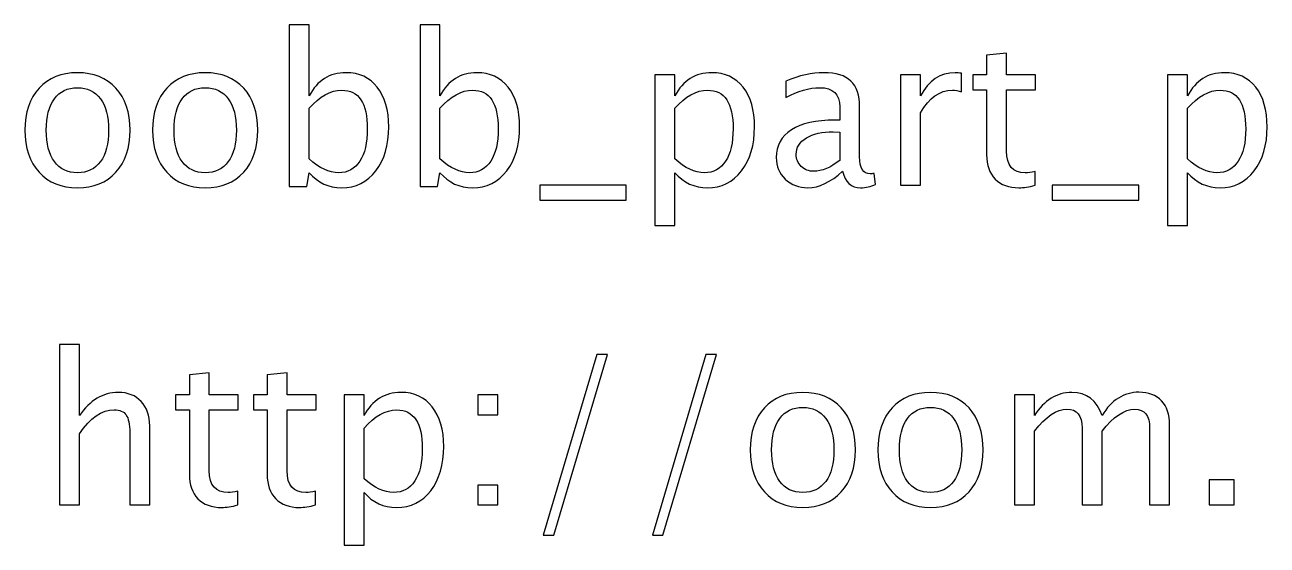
# Model space of a CAD drawing. Header units: centimetres. Extents: x -73 to 73, y -61 to 74.
# Drawn here: x -63.8 to -56.21, y 63.47 to 66.65 of the extents above; entities that cross this region are included whole.
import ezdxf

# ---------------------------------------------------------------- set-up
doc = ezdxf.new("R2010")
doc.units = ezdxf.units.CM
doc.header["$MEASUREMENT"] = 0
doc.layers.add('Layer 1', color=7, linetype='Continuous')

msp = doc.modelspace()

# ---------------------------------------------------------------- linework, layer by layer
at = {"layer": 'Layer 1'}
for points, knots in [([(-62.18315, 65.66282), (-62.18315, 65.66282), (-62.18315, 66.64961), (-62.18315, 66.64961), (-62.18315, 66.64961), (-62.18315, 66.64961), (-62.06123, 66.64961), (-62.06123, 66.64961), (-62.06123, 66.64961), (-62.06123, 66.64961), (-62.06123, 66.21633), (-62.06123, 66.21633), (-62.06123, 66.21633), (-62.01128, 66.31052), (-61.93613, 66.35751), (-61.83602, 66.35751), (-61.83602, 66.35751), (-61.75495, 66.35751), (-61.69124, 66.32809), (-61.64467, 66.26903), (-61.64467, 66.26903), (-61.5981, 66.20998), (-61.57482, 66.12933), (-61.57482, 66.0271), (-61.57482, 66.0271), (-61.57482, 65.91576), (-61.60128, 65.8258), (-61.65398, 65.75765), (-61.65398, 65.75765), (-61.70669, 65.68928), (-61.77611, 65.6552), (-61.86205, 65.6552), (-61.86205, 65.6552), (-61.94185, 65.6552), (-62.00831, 65.68568), (-62.06123, 65.74685), (-62.06123, 65.74685), (-62.06123, 65.74685), (-62.07605, 65.66282), (-62.07605, 65.66282), (-62.07605, 65.66282), (-62.07605, 65.66282), (-62.18315, 65.66282), (-62.18315, 65.66282)], [0, 0, 0, 0, 0.0833333, 0.0833333, 0.0833333, 0.0833333, 0.1666667, 0.1666667, 0.1666667, 0.1666667, 0.25, 0.25, 0.25, 0.25, 0.3333333, 0.3333333, 0.3333333, 0.3333333, 0.4166667, 0.4166667, 0.4166667, 0.4166667, 0.5, 0.5, 0.5, 0.5, 0.5833333, 0.5833333, 0.5833333, 0.5833333, 0.6666667, 0.6666667, 0.6666667, 0.6666667, 0.75, 0.75, 0.75, 0.75, 0.8333333, 0.8333333, 0.8333333, 0.8333333, 1, 1, 1, 1]), ([(-61.3839, 65.66282), (-61.3839, 65.66282), (-61.3839, 66.64961), (-61.3839, 66.64961), (-61.3839, 66.64961), (-61.3839, 66.64961), (-61.26198, 66.64961), (-61.26198, 66.64961), (-61.26198, 66.64961), (-61.26198, 66.64961), (-61.26198, 66.21633), (-61.26198, 66.21633), (-61.26198, 66.21633), (-61.21203, 66.31052), (-61.13688, 66.35751), (-61.03677, 66.35751), (-61.03677, 66.35751), (-60.9557, 66.35751), (-60.89199, 66.32809), (-60.84542, 66.26903), (-60.84542, 66.26903), (-60.79885, 66.20998), (-60.77557, 66.12933), (-60.77557, 66.0271), (-60.77557, 66.0271), (-60.77557, 65.91576), (-60.80203, 65.8258), (-60.85473, 65.75765), (-60.85473, 65.75765), (-60.90744, 65.68928), (-60.97686, 65.6552), (-61.0628, 65.6552), (-61.0628, 65.6552), (-61.1426, 65.6552), (-61.20906, 65.68568), (-61.26198, 65.74685), (-61.26198, 65.74685), (-61.26198, 65.74685), (-61.2768, 65.66282), (-61.2768, 65.66282), (-61.2768, 65.66282), (-61.2768, 65.66282), (-61.3839, 65.66282), (-61.3839, 65.66282)], [0, 0, 0, 0, 0.0833333, 0.0833333, 0.0833333, 0.0833333, 0.1666667, 0.1666667, 0.1666667, 0.1666667, 0.25, 0.25, 0.25, 0.25, 0.3333333, 0.3333333, 0.3333333, 0.3333333, 0.4166667, 0.4166667, 0.4166667, 0.4166667, 0.5, 0.5, 0.5, 0.5, 0.5833333, 0.5833333, 0.5833333, 0.5833333, 0.6666667, 0.6666667, 0.6666667, 0.6666667, 0.75, 0.75, 0.75, 0.75, 0.8333333, 0.8333333, 0.8333333, 0.8333333, 1, 1, 1, 1]), ([(-57.62852, 65.67065), (-57.6662, 65.66028), (-57.699, 65.6552), (-57.72673, 65.6552), (-57.72673, 65.6552), (-57.78896, 65.6552), (-57.83743, 65.67298), (-57.87215, 65.70854), (-57.87215, 65.70854), (-57.90707, 65.7441), (-57.92443, 65.79342), (-57.92443, 65.85671), (-57.92443, 65.85671), (-57.92443, 65.85671), (-57.92443, 66.2521), (-57.92443, 66.2521), (-57.92443, 66.2521), (-57.92443, 66.2521), (-58.00867, 66.2521), (-58.00867, 66.2521), (-58.00867, 66.2521), (-58.00867, 66.2521), (-58.00867, 66.34354), (-58.00867, 66.34354), (-58.00867, 66.34354), (-58.00867, 66.34354), (-57.92443, 66.34354), (-57.92443, 66.34354), (-57.92443, 66.34354), (-57.92443, 66.34354), (-57.92443, 66.46525), (-57.92443, 66.46525), (-57.92443, 66.46525), (-57.92443, 66.46525), (-57.80251, 66.47689), (-57.80251, 66.47689), (-57.80251, 66.47689), (-57.80251, 66.47689), (-57.80251, 66.34354), (-57.80251, 66.34354), (-57.80251, 66.34354), (-57.80251, 66.34354), (-57.62598, 66.34354), (-57.62598, 66.34354), (-57.62598, 66.34354), (-57.62598, 66.34354), (-57.62598, 66.2521), (-57.62598, 66.2521), (-57.62598, 66.2521), (-57.62598, 66.2521), (-57.80251, 66.2521), (-57.80251, 66.2521), (-57.80251, 66.2521), (-57.80251, 66.2521), (-57.80251, 65.87872), (-57.80251, 65.87872), (-57.80251, 65.87872), (-57.80251, 65.79067), (-57.7642, 65.74664), (-57.68779, 65.74664), (-57.68779, 65.74664), (-57.67149, 65.74664), (-57.6518, 65.74939), (-57.62852, 65.75468), (-57.62852, 65.75468), (-57.62852, 65.75468), (-57.62852, 65.67065), (-57.62852, 65.67065)], [0, 0, 0, 0, 0.0555556, 0.0555556, 0.0555556, 0.0555556, 0.1111111, 0.1111111, 0.1111111, 0.1111111, 0.1666667, 0.1666667, 0.1666667, 0.1666667, 0.2222222, 0.2222222, 0.2222222, 0.2222222, 0.2777778, 0.2777778, 0.2777778, 0.2777778, 0.3333333, 0.3333333, 0.3333333, 0.3333333, 0.3888889, 0.3888889, 0.3888889, 0.3888889, 0.4444444, 0.4444444, 0.4444444, 0.4444444, 0.5, 0.5, 0.5, 0.5, 0.5555556, 0.5555556, 0.5555556, 0.5555556, 0.6111111, 0.6111111, 0.6111111, 0.6111111, 0.6666667, 0.6666667, 0.6666667, 0.6666667, 0.7222222, 0.7222222, 0.7222222, 0.7222222, 0.7777778, 0.7777778, 0.7777778, 0.7777778, 0.8333333, 0.8333333, 0.8333333, 0.8333333, 0.8888889, 0.8888889, 0.8888889, 0.8888889, 1, 1, 1, 1]), ([(-63.47558, 65.6552), (-63.57443, 65.6552), (-63.65274, 65.68674), (-63.71032, 65.74982), (-63.71032, 65.74982), (-63.7681, 65.81289), (-63.79689, 65.89862), (-63.79689, 66.00678), (-63.79689, 66.00678), (-63.79689, 66.11473), (-63.7681, 66.20024), (-63.71032, 66.26311), (-63.71032, 66.26311), (-63.65274, 66.32597), (-63.57443, 66.35751), (-63.47558, 66.35751), (-63.47558, 66.35751), (-63.37673, 66.35751), (-63.29841, 66.32597), (-63.24084, 66.26311), (-63.24084, 66.26311), (-63.18306, 66.20024), (-63.15427, 66.11473), (-63.15427, 66.00678), (-63.15427, 66.00678), (-63.15427, 65.89862), (-63.18306, 65.81289), (-63.24084, 65.74982), (-63.24084, 65.74982), (-63.29841, 65.68674), (-63.37673, 65.6552), (-63.47558, 65.6552)], [0, 0, 0, 0, 0.1111111, 0.1111111, 0.1111111, 0.1111111, 0.2222222, 0.2222222, 0.2222222, 0.2222222, 0.3333333, 0.3333333, 0.3333333, 0.3333333, 0.4444444, 0.4444444, 0.4444444, 0.4444444, 0.5555556, 0.5555556, 0.5555556, 0.5555556, 0.6666667, 0.6666667, 0.6666667, 0.6666667, 0.7777778, 0.7777778, 0.7777778, 0.7777778, 1, 1, 1, 1]), ([(-62.69538, 65.6552), (-62.79423, 65.6552), (-62.87254, 65.68674), (-62.93012, 65.74982), (-62.93012, 65.74982), (-62.9879, 65.81289), (-63.01669, 65.89862), (-63.01669, 66.00678), (-63.01669, 66.00678), (-63.01669, 66.11473), (-62.9879, 66.20024), (-62.93012, 66.26311), (-62.93012, 66.26311), (-62.87254, 66.32597), (-62.79423, 66.35751), (-62.69538, 66.35751), (-62.69538, 66.35751), (-62.59653, 66.35751), (-62.51821, 66.32597), (-62.46064, 66.26311), (-62.46064, 66.26311), (-62.40286, 66.20024), (-62.37407, 66.11473), (-62.37407, 66.00678), (-62.37407, 66.00678), (-62.37407, 65.89862), (-62.40286, 65.81289), (-62.46064, 65.74982), (-62.46064, 65.74982), (-62.51821, 65.68674), (-62.59653, 65.6552), (-62.69538, 65.6552)], [0, 0, 0, 0, 0.1111111, 0.1111111, 0.1111111, 0.1111111, 0.2222222, 0.2222222, 0.2222222, 0.2222222, 0.3333333, 0.3333333, 0.3333333, 0.3333333, 0.4444444, 0.4444444, 0.4444444, 0.4444444, 0.5555556, 0.5555556, 0.5555556, 0.5555556, 0.6666667, 0.6666667, 0.6666667, 0.6666667, 0.7777778, 0.7777778, 0.7777778, 0.7777778, 1, 1, 1, 1]), ([(-59.94965, 65.42533), (-59.94965, 65.42533), (-59.94965, 66.34354), (-59.94965, 66.34354), (-59.94965, 66.34354), (-59.94965, 66.34354), (-59.82773, 66.34354), (-59.82773, 66.34354), (-59.82773, 66.34354), (-59.82773, 66.34354), (-59.82773, 66.21633), (-59.82773, 66.21633), (-59.82773, 66.21633), (-59.77778, 66.31052), (-59.70263, 66.35751), (-59.60252, 66.35751), (-59.60252, 66.35751), (-59.52145, 66.35751), (-59.45774, 66.32809), (-59.41117, 66.26903), (-59.41117, 66.26903), (-59.3646, 66.20998), (-59.34132, 66.12933), (-59.34132, 66.0271), (-59.34132, 66.0271), (-59.34132, 65.91576), (-59.36778, 65.8258), (-59.42048, 65.75765), (-59.42048, 65.75765), (-59.47319, 65.68928), (-59.54261, 65.6552), (-59.62855, 65.6552), (-59.62855, 65.6552), (-59.70835, 65.6552), (-59.77481, 65.68568), (-59.82773, 65.74685), (-59.82773, 65.74685), (-59.82773, 65.74685), (-59.82773, 65.42533), (-59.82773, 65.42533), (-59.82773, 65.42533), (-59.82773, 65.42533), (-59.94965, 65.42533), (-59.94965, 65.42533)], [0, 0, 0, 0, 0.0833333, 0.0833333, 0.0833333, 0.0833333, 0.1666667, 0.1666667, 0.1666667, 0.1666667, 0.25, 0.25, 0.25, 0.25, 0.3333333, 0.3333333, 0.3333333, 0.3333333, 0.4166667, 0.4166667, 0.4166667, 0.4166667, 0.5, 0.5, 0.5, 0.5, 0.5833333, 0.5833333, 0.5833333, 0.5833333, 0.6666667, 0.6666667, 0.6666667, 0.6666667, 0.75, 0.75, 0.75, 0.75, 0.8333333, 0.8333333, 0.8333333, 0.8333333, 1, 1, 1, 1]), ([(-58.80348, 65.75617), (-58.87671, 65.68886), (-58.9472, 65.6552), (-59.01493, 65.6552), (-59.01493, 65.6552), (-59.0706, 65.6552), (-59.11696, 65.67256), (-59.15357, 65.70748), (-59.15357, 65.70748), (-59.1904, 65.74241), (-59.20882, 65.78643), (-59.20882, 65.83956), (-59.20882, 65.83956), (-59.20882, 65.91301), (-59.17792, 65.96953), (-59.11611, 66.0089), (-59.11611, 66.0089), (-59.0543, 66.04827), (-58.96561, 66.06795), (-58.85004, 66.06795), (-58.85004, 66.06795), (-58.85004, 66.06795), (-58.82147, 66.06795), (-58.82147, 66.06795), (-58.82147, 66.06795), (-58.82147, 66.06795), (-58.82147, 66.14902), (-58.82147, 66.14902), (-58.82147, 66.14902), (-58.82147, 66.22712), (-58.86211, 66.26607), (-58.9436, 66.26607), (-58.9436, 66.26607), (-59.00668, 66.26607), (-59.07568, 66.24617), (-59.1504, 66.20638), (-59.1504, 66.20638), (-59.1504, 66.20638), (-59.1504, 66.30671), (-59.1504, 66.30671), (-59.1504, 66.30671), (-59.06827, 66.34058), (-58.9908, 66.35751), (-58.9182, 66.35751), (-58.9182, 66.35751), (-58.84348, 66.35751), (-58.78824, 66.34058), (-58.75289, 66.3065), (-58.75289, 66.3065), (-58.71733, 66.27242), (-58.69955, 66.21993), (-58.69955, 66.14902), (-58.69955, 66.14902), (-58.69955, 66.14902), (-58.69955, 65.84485), (-58.69955, 65.84485), (-58.69955, 65.84485), (-58.69955, 65.77522), (-58.67817, 65.74029), (-58.6352, 65.74029), (-58.6352, 65.74029), (-58.62991, 65.74029), (-58.62208, 65.74114), (-58.61171, 65.74283), (-58.61171, 65.74283), (-58.61171, 65.74283), (-58.60303, 65.6751), (-58.60303, 65.6751), (-58.60303, 65.6751), (-58.63076, 65.66176), (-58.66124, 65.6552), (-58.69468, 65.6552), (-58.69468, 65.6552), (-58.75162, 65.6552), (-58.78781, 65.68886), (-58.80348, 65.75617)], [0, 0, 0, 0, 0.05, 0.05, 0.05, 0.05, 0.1, 0.1, 0.1, 0.1, 0.15, 0.15, 0.15, 0.15, 0.2, 0.2, 0.2, 0.2, 0.25, 0.25, 0.25, 0.25, 0.3, 0.3, 0.3, 0.3, 0.35, 0.35, 0.35, 0.35, 0.4, 0.4, 0.4, 0.4, 0.45, 0.45, 0.45, 0.45, 0.5, 0.5, 0.5, 0.5, 0.55, 0.55, 0.55, 0.55, 0.6, 0.6, 0.6, 0.6, 0.65, 0.65, 0.65, 0.65, 0.7, 0.7, 0.7, 0.7, 0.75, 0.75, 0.75, 0.75, 0.8, 0.8, 0.8, 0.8, 0.85, 0.85, 0.85, 0.85, 0.9, 0.9, 0.9, 0.9, 1, 1, 1, 1]), ([(-58.44915, 65.67044), (-58.44915, 65.67044), (-58.44915, 66.34354), (-58.44915, 66.34354), (-58.44915, 66.34354), (-58.44915, 66.34354), (-58.32723, 66.34354), (-58.32723, 66.34354), (-58.32723, 66.34354), (-58.32723, 66.34354), (-58.32723, 66.21633), (-58.32723, 66.21633), (-58.32723, 66.21633), (-58.27876, 66.31052), (-58.20848, 66.35751), (-58.1162, 66.35751), (-58.1162, 66.35751), (-58.10371, 66.35751), (-58.09059, 66.35645), (-58.07704, 66.35434), (-58.07704, 66.35434), (-58.07704, 66.35434), (-58.07704, 66.24025), (-58.07704, 66.24025), (-58.07704, 66.24025), (-58.09821, 66.24723), (-58.11683, 66.25083), (-58.13292, 66.25083), (-58.13292, 66.25083), (-58.21039, 66.25083), (-58.27516, 66.20511), (-58.32723, 66.11346), (-58.32723, 66.11346), (-58.32723, 66.11346), (-58.32723, 65.67044), (-58.32723, 65.67044), (-58.32723, 65.67044), (-58.32723, 65.67044), (-58.44915, 65.67044), (-58.44915, 65.67044)], [0, 0, 0, 0, 0.0909091, 0.0909091, 0.0909091, 0.0909091, 0.1818182, 0.1818182, 0.1818182, 0.1818182, 0.2727273, 0.2727273, 0.2727273, 0.2727273, 0.3636364, 0.3636364, 0.3636364, 0.3636364, 0.4545455, 0.4545455, 0.4545455, 0.4545455, 0.5454545, 0.5454545, 0.5454545, 0.5454545, 0.6363636, 0.6363636, 0.6363636, 0.6363636, 0.7272727, 0.7272727, 0.7272727, 0.7272727, 0.8181818, 0.8181818, 0.8181818, 0.8181818, 1, 1, 1, 1]), ([(-56.81953, 65.42533), (-56.81953, 65.42533), (-56.81953, 66.34354), (-56.81953, 66.34354), (-56.81953, 66.34354), (-56.81953, 66.34354), (-56.69761, 66.34354), (-56.69761, 66.34354), (-56.69761, 66.34354), (-56.69761, 66.34354), (-56.69761, 66.21633), (-56.69761, 66.21633), (-56.69761, 66.21633), (-56.64766, 66.31052), (-56.57251, 66.35751), (-56.4724, 66.35751), (-56.4724, 66.35751), (-56.39133, 66.35751), (-56.32762, 66.32809), (-56.28105, 66.26903), (-56.28105, 66.26903), (-56.23448, 66.20998), (-56.2112, 66.12933), (-56.2112, 66.0271), (-56.2112, 66.0271), (-56.2112, 65.91576), (-56.23766, 65.8258), (-56.29036, 65.75765), (-56.29036, 65.75765), (-56.34307, 65.68928), (-56.41249, 65.6552), (-56.49843, 65.6552), (-56.49843, 65.6552), (-56.57823, 65.6552), (-56.64469, 65.68568), (-56.69761, 65.74685), (-56.69761, 65.74685), (-56.69761, 65.74685), (-56.69761, 65.42533), (-56.69761, 65.42533), (-56.69761, 65.42533), (-56.69761, 65.42533), (-56.81953, 65.42533), (-56.81953, 65.42533)], [0, 0, 0, 0, 0.0833333, 0.0833333, 0.0833333, 0.0833333, 0.1666667, 0.1666667, 0.1666667, 0.1666667, 0.25, 0.25, 0.25, 0.25, 0.3333333, 0.3333333, 0.3333333, 0.3333333, 0.4166667, 0.4166667, 0.4166667, 0.4166667, 0.5, 0.5, 0.5, 0.5, 0.5833333, 0.5833333, 0.5833333, 0.5833333, 0.6666667, 0.6666667, 0.6666667, 0.6666667, 0.75, 0.75, 0.75, 0.75, 0.8333333, 0.8333333, 0.8333333, 0.8333333, 1, 1, 1, 1]), ([(-63.47579, 65.74664), (-63.41547, 65.74664), (-63.36848, 65.76929), (-63.33503, 65.8148), (-63.33503, 65.8148), (-63.3018, 65.86009), (-63.28508, 65.92423), (-63.28508, 66.00678), (-63.28508, 66.00678), (-63.28508, 66.08912), (-63.3018, 66.15304), (-63.33503, 66.19834), (-63.33503, 66.19834), (-63.36848, 66.24342), (-63.41547, 66.26607), (-63.47579, 66.26607), (-63.47579, 66.26607), (-63.53633, 66.26607), (-63.58332, 66.24342), (-63.61634, 66.19834), (-63.61634, 66.19834), (-63.64957, 66.15304), (-63.66608, 66.08912), (-63.66608, 66.00678), (-63.66608, 66.00678), (-63.66608, 65.92423), (-63.64957, 65.86009), (-63.61634, 65.8148), (-63.61634, 65.8148), (-63.58332, 65.76929), (-63.53633, 65.74664), (-63.47579, 65.74664)], [0, 0, 0, 0, 0.1111111, 0.1111111, 0.1111111, 0.1111111, 0.2222222, 0.2222222, 0.2222222, 0.2222222, 0.3333333, 0.3333333, 0.3333333, 0.3333333, 0.4444444, 0.4444444, 0.4444444, 0.4444444, 0.5555556, 0.5555556, 0.5555556, 0.5555556, 0.6666667, 0.6666667, 0.6666667, 0.6666667, 0.7777778, 0.7777778, 0.7777778, 0.7777778, 1, 1, 1, 1]), ([(-62.69559, 65.74664), (-62.63527, 65.74664), (-62.58828, 65.76929), (-62.55483, 65.8148), (-62.55483, 65.8148), (-62.5216, 65.86009), (-62.50488, 65.92423), (-62.50488, 66.00678), (-62.50488, 66.00678), (-62.50488, 66.08912), (-62.5216, 66.15304), (-62.55483, 66.19834), (-62.55483, 66.19834), (-62.58828, 66.24342), (-62.63527, 66.26607), (-62.69559, 66.26607), (-62.69559, 66.26607), (-62.75613, 66.26607), (-62.80312, 66.24342), (-62.83614, 66.19834), (-62.83614, 66.19834), (-62.86937, 66.15304), (-62.88588, 66.08912), (-62.88588, 66.00678), (-62.88588, 66.00678), (-62.88588, 65.92423), (-62.86937, 65.86009), (-62.83614, 65.8148), (-62.83614, 65.8148), (-62.80312, 65.76929), (-62.75613, 65.74664), (-62.69559, 65.74664)], [0, 0, 0, 0, 0.1111111, 0.1111111, 0.1111111, 0.1111111, 0.2222222, 0.2222222, 0.2222222, 0.2222222, 0.3333333, 0.3333333, 0.3333333, 0.3333333, 0.4444444, 0.4444444, 0.4444444, 0.4444444, 0.5555556, 0.5555556, 0.5555556, 0.5555556, 0.6666667, 0.6666667, 0.6666667, 0.6666667, 0.7777778, 0.7777778, 0.7777778, 0.7777778, 1, 1, 1, 1]), ([(-62.06123, 65.83088), (-61.99836, 65.77479), (-61.93846, 65.74664), (-61.88152, 65.74664), (-61.88152, 65.74664), (-61.82543, 65.74664), (-61.78204, 65.77014), (-61.75156, 65.81691), (-61.75156, 65.81691), (-61.72087, 65.86369), (-61.70563, 65.92952), (-61.70563, 66.01461), (-61.70563, 66.01461), (-61.70563, 66.17209), (-61.7577, 66.25083), (-61.86184, 66.25083), (-61.86184, 66.25083), (-61.93, 66.25083), (-61.99646, 66.214), (-62.06123, 66.14013), (-62.06123, 66.14013), (-62.06123, 66.14013), (-62.06123, 65.83088), (-62.06123, 65.83088)], [0, 0, 0, 0, 0.1428571, 0.1428571, 0.1428571, 0.1428571, 0.2857143, 0.2857143, 0.2857143, 0.2857143, 0.4285714, 0.4285714, 0.4285714, 0.4285714, 0.5714286, 0.5714286, 0.5714286, 0.5714286, 0.7142857, 0.7142857, 0.7142857, 0.7142857, 1, 1, 1, 1]), ([(-61.26198, 65.83088), (-61.19911, 65.77479), (-61.13921, 65.74664), (-61.08227, 65.74664), (-61.08227, 65.74664), (-61.02618, 65.74664), (-60.98279, 65.77014), (-60.95231, 65.81691), (-60.95231, 65.81691), (-60.92162, 65.86369), (-60.90638, 65.92952), (-60.90638, 66.01461), (-60.90638, 66.01461), (-60.90638, 66.17209), (-60.95845, 66.25083), (-61.06259, 66.25083), (-61.06259, 66.25083), (-61.13075, 66.25083), (-61.19721, 66.214), (-61.26198, 66.14013), (-61.26198, 66.14013), (-61.26198, 66.14013), (-61.26198, 65.83088), (-61.26198, 65.83088)], [0, 0, 0, 0, 0.1428571, 0.1428571, 0.1428571, 0.1428571, 0.2857143, 0.2857143, 0.2857143, 0.2857143, 0.4285714, 0.4285714, 0.4285714, 0.4285714, 0.5714286, 0.5714286, 0.5714286, 0.5714286, 0.7142857, 0.7142857, 0.7142857, 0.7142857, 1, 1, 1, 1]), ([(-59.82773, 65.83088), (-59.76486, 65.77479), (-59.70496, 65.74664), (-59.64802, 65.74664), (-59.64802, 65.74664), (-59.59193, 65.74664), (-59.54854, 65.77014), (-59.51806, 65.81691), (-59.51806, 65.81691), (-59.48737, 65.86369), (-59.47213, 65.92952), (-59.47213, 66.01461), (-59.47213, 66.01461), (-59.47213, 66.17209), (-59.5242, 66.25083), (-59.62834, 66.25083), (-59.62834, 66.25083), (-59.6965, 66.25083), (-59.76296, 66.214), (-59.82773, 66.14013), (-59.82773, 66.14013), (-59.82773, 66.14013), (-59.82773, 65.83088), (-59.82773, 65.83088)], [0, 0, 0, 0, 0.1428571, 0.1428571, 0.1428571, 0.1428571, 0.2857143, 0.2857143, 0.2857143, 0.2857143, 0.4285714, 0.4285714, 0.4285714, 0.4285714, 0.5714286, 0.5714286, 0.5714286, 0.5714286, 0.7142857, 0.7142857, 0.7142857, 0.7142857, 1, 1, 1, 1]), ([(-56.69761, 65.83088), (-56.63474, 65.77479), (-56.57484, 65.74664), (-56.5179, 65.74664), (-56.5179, 65.74664), (-56.46181, 65.74664), (-56.41842, 65.77014), (-56.38794, 65.81691), (-56.38794, 65.81691), (-56.35725, 65.86369), (-56.34201, 65.92952), (-56.34201, 66.01461), (-56.34201, 66.01461), (-56.34201, 66.17209), (-56.39408, 66.25083), (-56.49822, 66.25083), (-56.49822, 66.25083), (-56.56638, 66.25083), (-56.63284, 66.214), (-56.69761, 66.14013), (-56.69761, 66.14013), (-56.69761, 66.14013), (-56.69761, 65.83088), (-56.69761, 65.83088)], [0, 0, 0, 0, 0.1428571, 0.1428571, 0.1428571, 0.1428571, 0.2857143, 0.2857143, 0.2857143, 0.2857143, 0.4285714, 0.4285714, 0.4285714, 0.4285714, 0.5714286, 0.5714286, 0.5714286, 0.5714286, 0.7142857, 0.7142857, 0.7142857, 0.7142857, 1, 1, 1, 1]), ([(-58.82147, 65.82263), (-58.82147, 65.82263), (-58.82147, 65.99556), (-58.82147, 65.99556), (-58.82147, 65.99556), (-58.82147, 65.99556), (-58.86063, 65.99683), (-58.86063, 65.99683), (-58.86063, 65.99683), (-58.92836, 65.99683), (-58.98297, 65.98434), (-59.02467, 65.95937), (-59.02467, 65.95937), (-59.06616, 65.93418), (-59.0869, 65.90095), (-59.0869, 65.85946), (-59.0869, 65.85946), (-59.0869, 65.83046), (-59.07653, 65.80591), (-59.056, 65.7858), (-59.056, 65.7858), (-59.03525, 65.76569), (-59.01006, 65.75553), (-58.98022, 65.75553), (-58.98022, 65.75553), (-58.92942, 65.75553), (-58.8765, 65.77797), (-58.82147, 65.82263)], [0, 0, 0, 0, 0.125, 0.125, 0.125, 0.125, 0.25, 0.25, 0.25, 0.25, 0.375, 0.375, 0.375, 0.375, 0.5, 0.5, 0.5, 0.5, 0.625, 0.625, 0.625, 0.625, 0.75, 0.75, 0.75, 0.75, 1, 1, 1, 1]), ([(-60.65323, 65.579), (-60.65323, 65.579), (-60.65323, 65.67044), (-60.65323, 65.67044), (-60.65323, 65.67044), (-60.65323, 65.67044), (-60.12491, 65.67044), (-60.12491, 65.67044), (-60.12491, 65.67044), (-60.12491, 65.67044), (-60.12491, 65.579), (-60.12491, 65.579), (-60.12491, 65.579), (-60.12491, 65.579), (-60.65323, 65.579), (-60.65323, 65.579)], [0, 0, 0, 0, 0.2, 0.2, 0.2, 0.2, 0.4, 0.4, 0.4, 0.4, 0.6, 0.6, 0.6, 0.6, 1, 1, 1, 1]), ([(-57.52311, 65.579), (-57.52311, 65.579), (-57.52311, 65.67044), (-57.52311, 65.67044), (-57.52311, 65.67044), (-57.52311, 65.67044), (-56.99479, 65.67044), (-56.99479, 65.67044), (-56.99479, 65.67044), (-56.99479, 65.67044), (-56.99479, 65.579), (-56.99479, 65.579), (-56.99479, 65.579), (-56.99479, 65.579), (-57.52311, 65.579), (-57.52311, 65.579)], [0, 0, 0, 0, 0.2, 0.2, 0.2, 0.2, 0.4, 0.4, 0.4, 0.4, 0.6, 0.6, 0.6, 0.6, 1, 1, 1, 1]), ([(-63.58567, 63.71887), (-63.58567, 63.71887), (-63.58567, 64.69804), (-63.58567, 64.69804), (-63.58567, 64.69804), (-63.58567, 64.69804), (-63.46375, 64.69804), (-63.46375, 64.69804), (-63.46375, 64.69804), (-63.46375, 64.69804), (-63.46375, 64.26476), (-63.46375, 64.26476), (-63.46375, 64.26476), (-63.39919, 64.35895), (-63.32003, 64.40594), (-63.22647, 64.40594), (-63.22647, 64.40594), (-63.16763, 64.40594), (-63.12085, 64.38753), (-63.08635, 64.35048), (-63.08635, 64.35048), (-63.05185, 64.31365), (-63.03449, 64.26391), (-63.03449, 64.20168), (-63.03449, 64.20168), (-63.03449, 64.20168), (-63.03449, 63.71887), (-63.03449, 63.71887), (-63.03449, 63.71887), (-63.03449, 63.71887), (-63.15641, 63.71887), (-63.15641, 63.71887), (-63.15641, 63.71887), (-63.15641, 63.71887), (-63.15641, 64.16189), (-63.15641, 64.16189), (-63.15641, 64.16189), (-63.15641, 64.21184), (-63.16382, 64.2474), (-63.17842, 64.26857), (-63.17842, 64.26857), (-63.19324, 64.28995), (-63.21758, 64.30053), (-63.25166, 64.30053), (-63.25166, 64.30053), (-63.32659, 64.30053), (-63.39729, 64.25164), (-63.46375, 64.15385), (-63.46375, 64.15385), (-63.46375, 64.15385), (-63.46375, 63.71887), (-63.46375, 63.71887), (-63.46375, 63.71887), (-63.46375, 63.71887), (-63.58567, 63.71887), (-63.58567, 63.71887)], [0, 0, 0, 0, 0.0666667, 0.0666667, 0.0666667, 0.0666667, 0.1333333, 0.1333333, 0.1333333, 0.1333333, 0.2, 0.2, 0.2, 0.2, 0.2666667, 0.2666667, 0.2666667, 0.2666667, 0.3333333, 0.3333333, 0.3333333, 0.3333333, 0.4, 0.4, 0.4, 0.4, 0.4666667, 0.4666667, 0.4666667, 0.4666667, 0.5333333, 0.5333333, 0.5333333, 0.5333333, 0.6, 0.6, 0.6, 0.6, 0.6666667, 0.6666667, 0.6666667, 0.6666667, 0.7333333, 0.7333333, 0.7333333, 0.7333333, 0.8, 0.8, 0.8, 0.8, 0.8666667, 0.8666667, 0.8666667, 0.8666667, 1, 1, 1, 1]), ([(-60.63123, 63.53472), (-60.63123, 63.53472), (-60.30463, 64.63708), (-60.30463, 64.63708), (-60.30463, 64.63708), (-60.30463, 64.63708), (-60.24007, 64.63708), (-60.24007, 64.63708), (-60.24007, 64.63708), (-60.24007, 64.63708), (-60.56667, 63.53472), (-60.56667, 63.53472), (-60.56667, 63.53472), (-60.56667, 63.53472), (-60.63123, 63.53472), (-60.63123, 63.53472)], [0, 0, 0, 0, 0.2, 0.2, 0.2, 0.2, 0.4, 0.4, 0.4, 0.4, 0.6, 0.6, 0.6, 0.6, 1, 1, 1, 1]), ([(-59.96533, 63.53472), (-59.96533, 63.53472), (-59.63873, 64.63708), (-59.63873, 64.63708), (-59.63873, 64.63708), (-59.63873, 64.63708), (-59.57417, 64.63708), (-59.57417, 64.63708), (-59.57417, 64.63708), (-59.57417, 64.63708), (-59.90077, 63.53472), (-59.90077, 63.53472), (-59.90077, 63.53472), (-59.90077, 63.53472), (-59.96533, 63.53472), (-59.96533, 63.53472)], [0, 0, 0, 0, 0.2, 0.2, 0.2, 0.2, 0.4, 0.4, 0.4, 0.4, 0.6, 0.6, 0.6, 0.6, 1, 1, 1, 1]), ([(-62.49643, 63.71908), (-62.53411, 63.70871), (-62.56691, 63.70363), (-62.59464, 63.70363), (-62.59464, 63.70363), (-62.65687, 63.70363), (-62.70534, 63.72141), (-62.74006, 63.75697), (-62.74006, 63.75697), (-62.77498, 63.79253), (-62.79234, 63.84185), (-62.79234, 63.90514), (-62.79234, 63.90514), (-62.79234, 63.90514), (-62.79234, 64.30053), (-62.79234, 64.30053), (-62.79234, 64.30053), (-62.79234, 64.30053), (-62.87658, 64.30053), (-62.87658, 64.30053), (-62.87658, 64.30053), (-62.87658, 64.30053), (-62.87658, 64.39197), (-62.87658, 64.39197), (-62.87658, 64.39197), (-62.87658, 64.39197), (-62.79234, 64.39197), (-62.79234, 64.39197), (-62.79234, 64.39197), (-62.79234, 64.39197), (-62.79234, 64.51368), (-62.79234, 64.51368), (-62.79234, 64.51368), (-62.79234, 64.51368), (-62.67042, 64.52532), (-62.67042, 64.52532), (-62.67042, 64.52532), (-62.67042, 64.52532), (-62.67042, 64.39197), (-62.67042, 64.39197), (-62.67042, 64.39197), (-62.67042, 64.39197), (-62.49389, 64.39197), (-62.49389, 64.39197), (-62.49389, 64.39197), (-62.49389, 64.39197), (-62.49389, 64.30053), (-62.49389, 64.30053), (-62.49389, 64.30053), (-62.49389, 64.30053), (-62.67042, 64.30053), (-62.67042, 64.30053), (-62.67042, 64.30053), (-62.67042, 64.30053), (-62.67042, 63.92715), (-62.67042, 63.92715), (-62.67042, 63.92715), (-62.67042, 63.8391), (-62.63211, 63.79507), (-62.5557, 63.79507), (-62.5557, 63.79507), (-62.5394, 63.79507), (-62.51971, 63.79782), (-62.49643, 63.80311), (-62.49643, 63.80311), (-62.49643, 63.80311), (-62.49643, 63.71908), (-62.49643, 63.71908)], [0, 0, 0, 0, 0.0555556, 0.0555556, 0.0555556, 0.0555556, 0.1111111, 0.1111111, 0.1111111, 0.1111111, 0.1666667, 0.1666667, 0.1666667, 0.1666667, 0.2222222, 0.2222222, 0.2222222, 0.2222222, 0.2777778, 0.2777778, 0.2777778, 0.2777778, 0.3333333, 0.3333333, 0.3333333, 0.3333333, 0.3888889, 0.3888889, 0.3888889, 0.3888889, 0.4444444, 0.4444444, 0.4444444, 0.4444444, 0.5, 0.5, 0.5, 0.5, 0.5555556, 0.5555556, 0.5555556, 0.5555556, 0.6111111, 0.6111111, 0.6111111, 0.6111111, 0.6666667, 0.6666667, 0.6666667, 0.6666667, 0.7222222, 0.7222222, 0.7222222, 0.7222222, 0.7777778, 0.7777778, 0.7777778, 0.7777778, 0.8333333, 0.8333333, 0.8333333, 0.8333333, 0.8888889, 0.8888889, 0.8888889, 0.8888889, 1, 1, 1, 1]), ([(-62.02145, 63.71908), (-62.05913, 63.70871), (-62.09193, 63.70363), (-62.11966, 63.70363), (-62.11966, 63.70363), (-62.18189, 63.70363), (-62.23036, 63.72141), (-62.26508, 63.75697), (-62.26508, 63.75697), (-62.3, 63.79253), (-62.31736, 63.84185), (-62.31736, 63.90514), (-62.31736, 63.90514), (-62.31736, 63.90514), (-62.31736, 64.30053), (-62.31736, 64.30053), (-62.31736, 64.30053), (-62.31736, 64.30053), (-62.4016, 64.30053), (-62.4016, 64.30053), (-62.4016, 64.30053), (-62.4016, 64.30053), (-62.4016, 64.39197), (-62.4016, 64.39197), (-62.4016, 64.39197), (-62.4016, 64.39197), (-62.31736, 64.39197), (-62.31736, 64.39197), (-62.31736, 64.39197), (-62.31736, 64.39197), (-62.31736, 64.51368), (-62.31736, 64.51368), (-62.31736, 64.51368), (-62.31736, 64.51368), (-62.19544, 64.52532), (-62.19544, 64.52532), (-62.19544, 64.52532), (-62.19544, 64.52532), (-62.19544, 64.39197), (-62.19544, 64.39197), (-62.19544, 64.39197), (-62.19544, 64.39197), (-62.01891, 64.39197), (-62.01891, 64.39197), (-62.01891, 64.39197), (-62.01891, 64.39197), (-62.01891, 64.30053), (-62.01891, 64.30053), (-62.01891, 64.30053), (-62.01891, 64.30053), (-62.19544, 64.30053), (-62.19544, 64.30053), (-62.19544, 64.30053), (-62.19544, 64.30053), (-62.19544, 63.92715), (-62.19544, 63.92715), (-62.19544, 63.92715), (-62.19544, 63.8391), (-62.15713, 63.79507), (-62.08072, 63.79507), (-62.08072, 63.79507), (-62.06442, 63.79507), (-62.04473, 63.79782), (-62.02145, 63.80311), (-62.02145, 63.80311), (-62.02145, 63.80311), (-62.02145, 63.71908), (-62.02145, 63.71908)], [0, 0, 0, 0, 0.0555556, 0.0555556, 0.0555556, 0.0555556, 0.1111111, 0.1111111, 0.1111111, 0.1111111, 0.1666667, 0.1666667, 0.1666667, 0.1666667, 0.2222222, 0.2222222, 0.2222222, 0.2222222, 0.2777778, 0.2777778, 0.2777778, 0.2777778, 0.3333333, 0.3333333, 0.3333333, 0.3333333, 0.3888889, 0.3888889, 0.3888889, 0.3888889, 0.4444444, 0.4444444, 0.4444444, 0.4444444, 0.5, 0.5, 0.5, 0.5, 0.5555556, 0.5555556, 0.5555556, 0.5555556, 0.6111111, 0.6111111, 0.6111111, 0.6111111, 0.6666667, 0.6666667, 0.6666667, 0.6666667, 0.7222222, 0.7222222, 0.7222222, 0.7222222, 0.7777778, 0.7777778, 0.7777778, 0.7777778, 0.8333333, 0.8333333, 0.8333333, 0.8333333, 0.8888889, 0.8888889, 0.8888889, 0.8888889, 1, 1, 1, 1]), ([(-61.84746, 63.47376), (-61.84746, 63.47376), (-61.84746, 64.39197), (-61.84746, 64.39197), (-61.84746, 64.39197), (-61.84746, 64.39197), (-61.72554, 64.39197), (-61.72554, 64.39197), (-61.72554, 64.39197), (-61.72554, 64.39197), (-61.72554, 64.26476), (-61.72554, 64.26476), (-61.72554, 64.26476), (-61.67559, 64.35895), (-61.60044, 64.40594), (-61.50033, 64.40594), (-61.50033, 64.40594), (-61.41926, 64.40594), (-61.35555, 64.37652), (-61.30898, 64.31746), (-61.30898, 64.31746), (-61.26241, 64.25841), (-61.23913, 64.17776), (-61.23913, 64.07553), (-61.23913, 64.07553), (-61.23913, 63.96419), (-61.26559, 63.87423), (-61.31829, 63.80608), (-61.31829, 63.80608), (-61.371, 63.73771), (-61.44042, 63.70363), (-61.52636, 63.70363), (-61.52636, 63.70363), (-61.60616, 63.70363), (-61.67262, 63.73411), (-61.72554, 63.79528), (-61.72554, 63.79528), (-61.72554, 63.79528), (-61.72554, 63.47376), (-61.72554, 63.47376), (-61.72554, 63.47376), (-61.72554, 63.47376), (-61.84746, 63.47376), (-61.84746, 63.47376)], [0, 0, 0, 0, 0.0833333, 0.0833333, 0.0833333, 0.0833333, 0.1666667, 0.1666667, 0.1666667, 0.1666667, 0.25, 0.25, 0.25, 0.25, 0.3333333, 0.3333333, 0.3333333, 0.3333333, 0.4166667, 0.4166667, 0.4166667, 0.4166667, 0.5, 0.5, 0.5, 0.5, 0.5833333, 0.5833333, 0.5833333, 0.5833333, 0.6666667, 0.6666667, 0.6666667, 0.6666667, 0.75, 0.75, 0.75, 0.75, 0.8333333, 0.8333333, 0.8333333, 0.8333333, 1, 1, 1, 1]), ([(-59.0467, 63.70363), (-59.14555, 63.70363), (-59.22386, 63.73517), (-59.28144, 63.79825), (-59.28144, 63.79825), (-59.33922, 63.86132), (-59.36801, 63.94705), (-59.36801, 64.05521), (-59.36801, 64.05521), (-59.36801, 64.16316), (-59.33922, 64.24867), (-59.28144, 64.31154), (-59.28144, 64.31154), (-59.22386, 64.3744), (-59.14555, 64.40594), (-59.0467, 64.40594), (-59.0467, 64.40594), (-58.94785, 64.40594), (-58.86953, 64.3744), (-58.81196, 64.31154), (-58.81196, 64.31154), (-58.75418, 64.24867), (-58.72539, 64.16316), (-58.72539, 64.05521), (-58.72539, 64.05521), (-58.72539, 63.94705), (-58.75418, 63.86132), (-58.81196, 63.79825), (-58.81196, 63.79825), (-58.86953, 63.73517), (-58.94785, 63.70363), (-59.0467, 63.70363)], [0, 0, 0, 0, 0.1111111, 0.1111111, 0.1111111, 0.1111111, 0.2222222, 0.2222222, 0.2222222, 0.2222222, 0.3333333, 0.3333333, 0.3333333, 0.3333333, 0.4444444, 0.4444444, 0.4444444, 0.4444444, 0.5555556, 0.5555556, 0.5555556, 0.5555556, 0.6666667, 0.6666667, 0.6666667, 0.6666667, 0.7777778, 0.7777778, 0.7777778, 0.7777778, 1, 1, 1, 1]), ([(-58.2665, 63.70363), (-58.36535, 63.70363), (-58.44366, 63.73517), (-58.50124, 63.79825), (-58.50124, 63.79825), (-58.55902, 63.86132), (-58.58781, 63.94705), (-58.58781, 64.05521), (-58.58781, 64.05521), (-58.58781, 64.16316), (-58.55902, 64.24867), (-58.50124, 64.31154), (-58.50124, 64.31154), (-58.44366, 64.3744), (-58.36535, 64.40594), (-58.2665, 64.40594), (-58.2665, 64.40594), (-58.16765, 64.40594), (-58.08933, 64.3744), (-58.03176, 64.31154), (-58.03176, 64.31154), (-57.97398, 64.24867), (-57.94519, 64.16316), (-57.94519, 64.05521), (-57.94519, 64.05521), (-57.94519, 63.94705), (-57.97398, 63.86132), (-58.03176, 63.79825), (-58.03176, 63.79825), (-58.08933, 63.73517), (-58.16765, 63.70363), (-58.2665, 63.70363)], [0, 0, 0, 0, 0.1111111, 0.1111111, 0.1111111, 0.1111111, 0.2222222, 0.2222222, 0.2222222, 0.2222222, 0.3333333, 0.3333333, 0.3333333, 0.3333333, 0.4444444, 0.4444444, 0.4444444, 0.4444444, 0.5555556, 0.5555556, 0.5555556, 0.5555556, 0.6666667, 0.6666667, 0.6666667, 0.6666667, 0.7777778, 0.7777778, 0.7777778, 0.7777778, 1, 1, 1, 1]), ([(-57.75427, 63.71887), (-57.75427, 63.71887), (-57.75427, 64.39197), (-57.75427, 64.39197), (-57.75427, 64.39197), (-57.75427, 64.39197), (-57.63235, 64.39197), (-57.63235, 64.39197), (-57.63235, 64.39197), (-57.63235, 64.39197), (-57.63235, 64.26476), (-57.63235, 64.26476), (-57.63235, 64.26476), (-57.57287, 64.35895), (-57.49667, 64.40594), (-57.40333, 64.40594), (-57.40333, 64.40594), (-57.31337, 64.40594), (-57.2522, 64.35895), (-57.2196, 64.26476), (-57.2196, 64.26476), (-57.16181, 64.3598), (-57.08646, 64.40721), (-56.99396, 64.40721), (-56.99396, 64.40721), (-56.93491, 64.40721), (-56.88898, 64.38985), (-56.85617, 64.35493), (-56.85617, 64.35493), (-56.82336, 64.32), (-56.80685, 64.27111), (-56.80685, 64.20824), (-56.80685, 64.20824), (-56.80685, 64.20824), (-56.80685, 63.71887), (-56.80685, 63.71887), (-56.80685, 63.71887), (-56.80685, 63.71887), (-56.92877, 63.71887), (-56.92877, 63.71887), (-56.92877, 63.71887), (-56.92877, 63.71887), (-56.92877, 64.18814), (-56.92877, 64.18814), (-56.92877, 64.18814), (-56.92877, 64.26476), (-56.95925, 64.30307), (-57.02021, 64.30307), (-57.02021, 64.30307), (-57.0835, 64.30307), (-57.14996, 64.25841), (-57.2196, 64.16887), (-57.2196, 64.16887), (-57.2196, 64.16887), (-57.2196, 63.71887), (-57.2196, 63.71887), (-57.2196, 63.71887), (-57.2196, 63.71887), (-57.34152, 63.71887), (-57.34152, 63.71887), (-57.34152, 63.71887), (-57.34152, 63.71887), (-57.34152, 64.18856), (-57.34152, 64.18856), (-57.34152, 64.18856), (-57.34152, 64.26582), (-57.37242, 64.30434), (-57.43444, 64.30434), (-57.43444, 64.30434), (-57.49604, 64.30434), (-57.56208, 64.25947), (-57.63235, 64.16951), (-57.63235, 64.16951), (-57.63235, 64.16951), (-57.63235, 63.71887), (-57.63235, 63.71887), (-57.63235, 63.71887), (-57.63235, 63.71887), (-57.75427, 63.71887), (-57.75427, 63.71887)], [0, 0, 0, 0, 0.047619, 0.047619, 0.047619, 0.047619, 0.0952381, 0.0952381, 0.0952381, 0.0952381, 0.1428571, 0.1428571, 0.1428571, 0.1428571, 0.1904762, 0.1904762, 0.1904762, 0.1904762, 0.2380952, 0.2380952, 0.2380952, 0.2380952, 0.2857143, 0.2857143, 0.2857143, 0.2857143, 0.3333333, 0.3333333, 0.3333333, 0.3333333, 0.3809524, 0.3809524, 0.3809524, 0.3809524, 0.4285714, 0.4285714, 0.4285714, 0.4285714, 0.4761905, 0.4761905, 0.4761905, 0.4761905, 0.5238095, 0.5238095, 0.5238095, 0.5238095, 0.5714286, 0.5714286, 0.5714286, 0.5714286, 0.6190476, 0.6190476, 0.6190476, 0.6190476, 0.6666667, 0.6666667, 0.6666667, 0.6666667, 0.7142857, 0.7142857, 0.7142857, 0.7142857, 0.7619048, 0.7619048, 0.7619048, 0.7619048, 0.8095238, 0.8095238, 0.8095238, 0.8095238, 0.8571429, 0.8571429, 0.8571429, 0.8571429, 0.9047619, 0.9047619, 0.9047619, 0.9047619, 1, 1, 1, 1]), ([(-61.03043, 64.27005), (-61.03043, 64.27005), (-61.03043, 64.39197), (-61.03043, 64.39197), (-61.03043, 64.39197), (-61.03043, 64.39197), (-60.90851, 64.39197), (-60.90851, 64.39197), (-60.90851, 64.39197), (-60.90851, 64.39197), (-60.90851, 64.27005), (-60.90851, 64.27005), (-60.90851, 64.27005), (-60.90851, 64.27005), (-61.03043, 64.27005), (-61.03043, 64.27005)], [0, 0, 0, 0, 0.2, 0.2, 0.2, 0.2, 0.4, 0.4, 0.4, 0.4, 0.6, 0.6, 0.6, 0.6, 1, 1, 1, 1]), ([(-61.72554, 63.87931), (-61.66267, 63.82322), (-61.60277, 63.79507), (-61.54583, 63.79507), (-61.54583, 63.79507), (-61.48974, 63.79507), (-61.44635, 63.81857), (-61.41587, 63.86534), (-61.41587, 63.86534), (-61.38518, 63.91212), (-61.36994, 63.97795), (-61.36994, 64.06304), (-61.36994, 64.06304), (-61.36994, 64.22052), (-61.42201, 64.29926), (-61.52615, 64.29926), (-61.52615, 64.29926), (-61.59431, 64.29926), (-61.66077, 64.26243), (-61.72554, 64.18856), (-61.72554, 64.18856), (-61.72554, 64.18856), (-61.72554, 63.87931), (-61.72554, 63.87931)], [0, 0, 0, 0, 0.1428571, 0.1428571, 0.1428571, 0.1428571, 0.2857143, 0.2857143, 0.2857143, 0.2857143, 0.4285714, 0.4285714, 0.4285714, 0.4285714, 0.5714286, 0.5714286, 0.5714286, 0.5714286, 0.7142857, 0.7142857, 0.7142857, 0.7142857, 1, 1, 1, 1]), ([(-59.04691, 63.79507), (-58.98659, 63.79507), (-58.9396, 63.81772), (-58.90615, 63.86323), (-58.90615, 63.86323), (-58.87292, 63.90852), (-58.8562, 63.97266), (-58.8562, 64.05521), (-58.8562, 64.05521), (-58.8562, 64.13755), (-58.87292, 64.20147), (-58.90615, 64.24677), (-58.90615, 64.24677), (-58.9396, 64.29185), (-58.98659, 64.3145), (-59.04691, 64.3145), (-59.04691, 64.3145), (-59.10745, 64.3145), (-59.15444, 64.29185), (-59.18746, 64.24677), (-59.18746, 64.24677), (-59.22069, 64.20147), (-59.2372, 64.13755), (-59.2372, 64.05521), (-59.2372, 64.05521), (-59.2372, 63.97266), (-59.22069, 63.90852), (-59.18746, 63.86323), (-59.18746, 63.86323), (-59.15444, 63.81772), (-59.10745, 63.79507), (-59.04691, 63.79507)], [0, 0, 0, 0, 0.1111111, 0.1111111, 0.1111111, 0.1111111, 0.2222222, 0.2222222, 0.2222222, 0.2222222, 0.3333333, 0.3333333, 0.3333333, 0.3333333, 0.4444444, 0.4444444, 0.4444444, 0.4444444, 0.5555556, 0.5555556, 0.5555556, 0.5555556, 0.6666667, 0.6666667, 0.6666667, 0.6666667, 0.7777778, 0.7777778, 0.7777778, 0.7777778, 1, 1, 1, 1]), ([(-58.26671, 63.79507), (-58.20639, 63.79507), (-58.1594, 63.81772), (-58.12595, 63.86323), (-58.12595, 63.86323), (-58.09272, 63.90852), (-58.076, 63.97266), (-58.076, 64.05521), (-58.076, 64.05521), (-58.076, 64.13755), (-58.09272, 64.20147), (-58.12595, 64.24677), (-58.12595, 64.24677), (-58.1594, 64.29185), (-58.20639, 64.3145), (-58.26671, 64.3145), (-58.26671, 64.3145), (-58.32725, 64.3145), (-58.37424, 64.29185), (-58.40726, 64.24677), (-58.40726, 64.24677), (-58.44049, 64.20147), (-58.457, 64.13755), (-58.457, 64.05521), (-58.457, 64.05521), (-58.457, 63.97266), (-58.44049, 63.90852), (-58.40726, 63.86323), (-58.40726, 63.86323), (-58.37424, 63.81772), (-58.32725, 63.79507), (-58.26671, 63.79507)], [0, 0, 0, 0, 0.1111111, 0.1111111, 0.1111111, 0.1111111, 0.2222222, 0.2222222, 0.2222222, 0.2222222, 0.3333333, 0.3333333, 0.3333333, 0.3333333, 0.4444444, 0.4444444, 0.4444444, 0.4444444, 0.5555556, 0.5555556, 0.5555556, 0.5555556, 0.6666667, 0.6666667, 0.6666667, 0.6666667, 0.7777778, 0.7777778, 0.7777778, 0.7777778, 1, 1, 1, 1]), ([(-56.56597, 63.71887), (-56.56597, 63.71887), (-56.56597, 63.87254), (-56.56597, 63.87254), (-56.56597, 63.87254), (-56.56597, 63.87254), (-56.4123, 63.87254), (-56.4123, 63.87254), (-56.4123, 63.87254), (-56.4123, 63.87254), (-56.4123, 63.71887), (-56.4123, 63.71887), (-56.4123, 63.71887), (-56.4123, 63.71887), (-56.56597, 63.71887), (-56.56597, 63.71887)], [0, 0, 0, 0, 0.2, 0.2, 0.2, 0.2, 0.4, 0.4, 0.4, 0.4, 0.6, 0.6, 0.6, 0.6, 1, 1, 1, 1]), ([(-61.03043, 63.71887), (-61.03043, 63.71887), (-61.03043, 63.84079), (-61.03043, 63.84079), (-61.03043, 63.84079), (-61.03043, 63.84079), (-60.90851, 63.84079), (-60.90851, 63.84079), (-60.90851, 63.84079), (-60.90851, 63.84079), (-60.90851, 63.71887), (-60.90851, 63.71887), (-60.90851, 63.71887), (-60.90851, 63.71887), (-61.03043, 63.71887), (-61.03043, 63.71887)], [0, 0, 0, 0, 0.2, 0.2, 0.2, 0.2, 0.4, 0.4, 0.4, 0.4, 0.6, 0.6, 0.6, 0.6, 1, 1, 1, 1])]:
    msp.add_open_spline(points, degree=3, knots=knots, dxfattribs=at)

doc.saveas('drawing.dxf')
